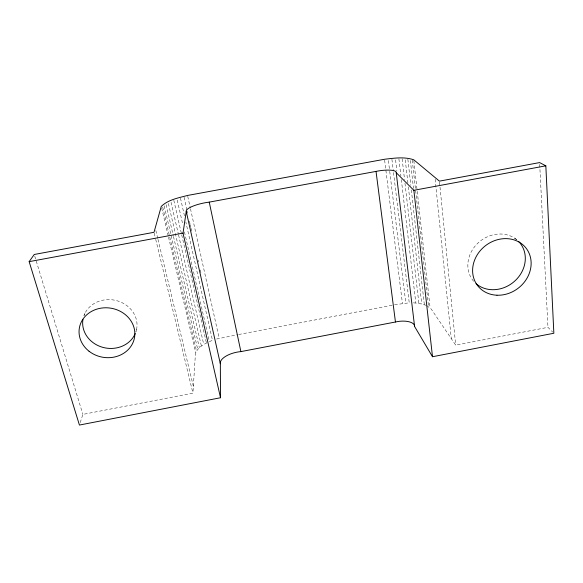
<?xml version="1.0" encoding="UTF-8"?>
<svg xmlns="http://www.w3.org/2000/svg" width="583" height="583" viewBox="0 0 583 583"><rect width="100%" height="100%" fill="white"/><g stroke="black" fill="none" stroke-linecap="round" stroke-linejoin="round"><path stroke-width="0.44" stroke-dasharray="2.92 2.19" d="M80.221 422.588L82.866 414.396L192.922 393.146L195.392 354.413C196.624 347.978 203.278 344.604 208.627 341.951M136.59 329.191L135.948 331.829A27.27 24.326 10.2 0 0 117.861 301.01A27.27 24.326 10.2 0 0 83.988 315.512M83.974 315.614L84.95 313.297M216.621 339.014L237.769 334.671M426.61 305.528L431.216 309.048L455.695 345.143L547.969 327.325L552.677 332.062M238.666 334.504L393.707 304.931M394.596 304.763L409.244 302.803L393.438 171.912M413.398 302.847L418.885 303.357L425.845 305.23M514.774 238.265L516.669 239.824M34.769 256.214L82.866 414.396M154.225 233.185L155.508 238.483M155.719 239.373L192.922 393.146M155.85 230.533L157.767 238.498M157.978 239.387L193.359 386.303M162.701 207.038L169.544 236.202M169.755 237.084L196.522 351.104M161.688 208.153L168.327 236.37M168.538 237.252L195.728 352.781M166.082 204.677L173.275 235.583M173.479 236.465L199.386 347.723M164.173 205.872L197.746 349.406M168.385 203.489L201.405 346.076M171.045 202.301L178.362 234.096M178.566 234.978L203.766 344.487M173.807 200.275L181.51 233.958M181.707 234.847L206.433 342.993M177.232 200.056L182.858 224.834M184.461 231.91L209.355 341.609L212.482 340.355L185.839 221.992M180.468 198.14L184.447 215.805M184.053 197.2L187.026 210.514M187.223 211.403L187.624 213.181M189.402 221.168L190 223.836M190.196 224.717L190.794 227.385M190.991 228.274L191.785 231.823M198.133 260.237L198.526 262.007M200.312 270.002L200.902 272.662M187.733 196.347L190.291 207.883M190.481 208.765L219.172 338.315M384.634 160.165L402.423 303.364M388.395 160.565L389.604 170.484M389.714 171.38L405.834 302.992M391.914 159.276L393.328 171.016M398.903 158.868L400.907 175.979M401.33 179.586L415.817 302.985M395.58 159.917L396.87 170.768M402.146 158.853L404.551 179.63M404.974 183.237L418.885 303.357M405.251 159.866L407.932 183.273M408.348 186.873L421.742 303.911M407.867 159.217L410.833 185.409M411.343 189.927L424.329 304.639M412.261 160.077L428.541 306.571M410.352 160.485L413.485 188.411M413.85 160.689L417.137 190.459M417.239 191.362L430.086 307.751M435.151 179.2L451.278 338.636M439.509 182.049L455.695 345.143M539.698 164.391L547.969 327.325M473.629 281.268A30.061 26.41 -38 0 1 477.717 243.293A30.061 26.41 -38 0 1 516.881 239.846"/><path stroke-width="0.87" d="M220.52 397.744L183.026 233.113L186.239 211.425A18.875 4.73 -11.4 0 1 209.246 202.126L376.028 171.402A15.756 3.884 -8.1 0 1 396.221 172.692L413.864 190.306L432.499 356.73L553.85 333.25L545.834 165.827L539.603 162.584L439.422 181.138L413.748 159.786C404.376 156.587 394.137 158.153 384.518 159.261L187.537 195.458C178.478 197.877 168.254 199.663 161.272 206.389L154.007 232.304L34.244 254.48L29.15 261.65L79.426 425.051L220.52 397.744L220.338 363.777L186.239 211.425M220.338 363.777A17.475 7.674 -12.8 0 1 240.888 351.607L395.456 322.005A14.604 6.311 -6.5 0 1 414.593 326.495L432.499 356.73M29.15 261.65L183.026 233.113M413.864 190.306L545.834 165.827M209.246 202.126L240.888 351.607M376.028 171.402L395.456 322.005M396.221 172.692L414.593 326.495M135.263 333.512A27.27 24.326 10.2 0 1 102.958 347.395A27.27 24.326 10.2 0 1 82.954 319.389M518.797 241.646A30.061 26.41 -38 0 1 515.773 280.102A30.061 26.41 -38 0 1 476.063 283.695M496.978 295.217A30.644 26.825 -37.7 0 0 529.313 253.751A30.644 26.825 -37.7 0 0 479.328 251.812A30.644 26.825 -37.7 0 0 496.978 295.217M89.053 351.243A27.999 24.872 9.8 0 0 134.44 337.98A27.999 24.872 9.8 0 0 97.339 308.975A27.999 24.872 9.8 0 0 89.053 351.243"/></g></svg>
